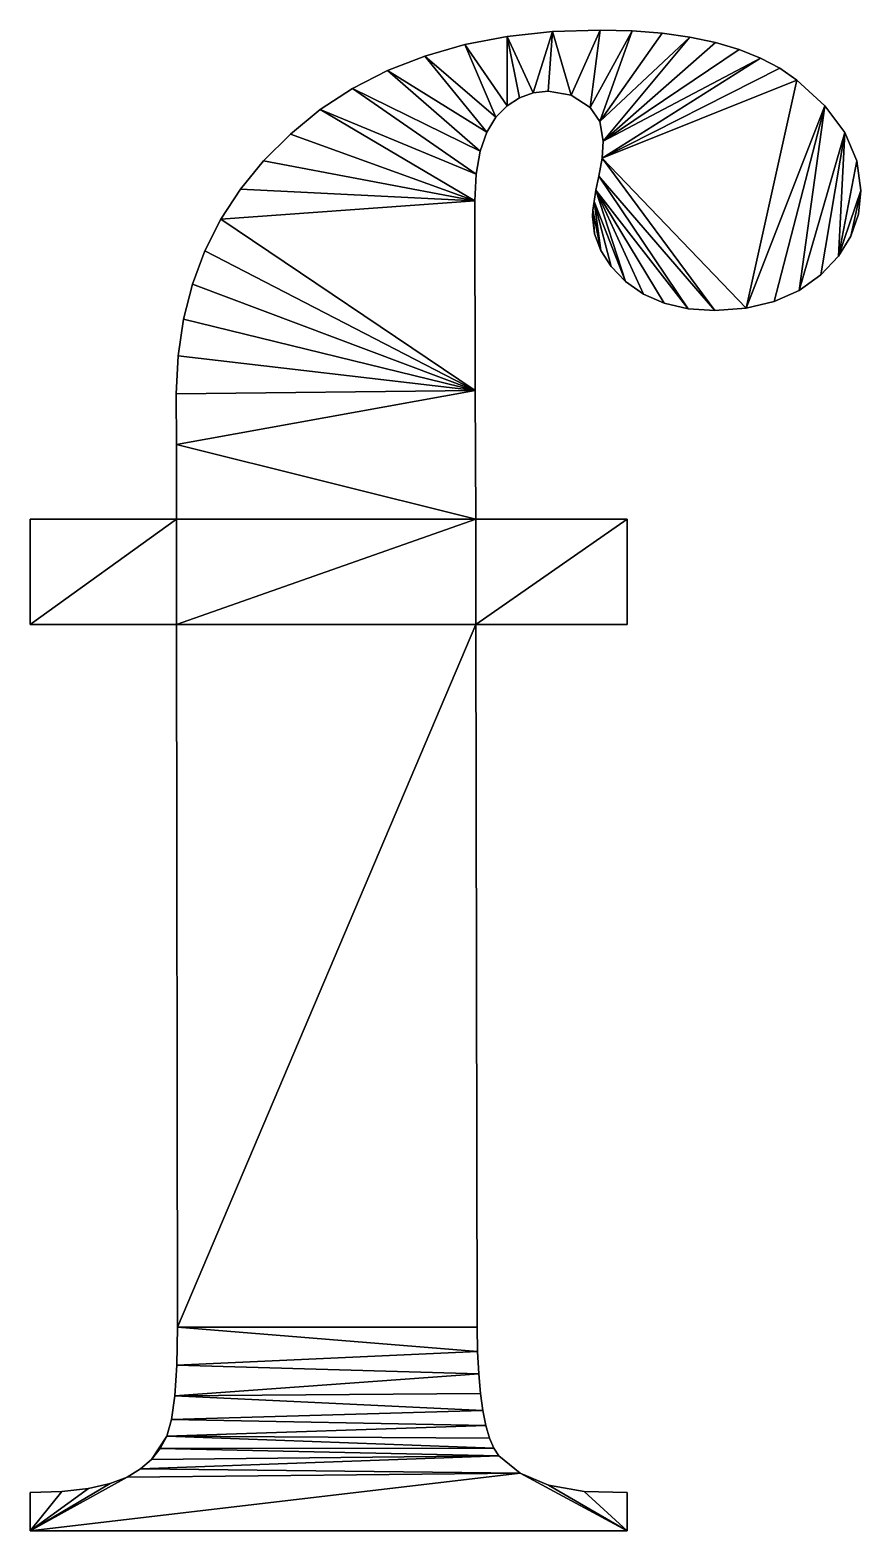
# Model space of a CAD drawing. Header units: metres. Extents: x 0.045 to 0.573, y 0 to 0.954.
import ezdxf

# ---------------------------------------------------------------- set-up
doc = ezdxf.new("R2010")
doc.units = ezdxf.units.M

msp = doc.modelspace()

# ---------------------------------------------------------------- meshes
at = {"layer": 'Armanisoft_0', "linetype": 'CONTINUOUS'}
mesh = msp.add_polyface(dxfattribs=at)
corners = [(0.402916, 0.839693), (0.40791, 0.814033), (0.403977, 0.824634), (0.402665, 0.835772), (0.403669, 0.84528), (0.389136, 0.912779), (0.377208, 0.953235), (0.40748, 0.954268), (0.401242, 0.904929), (0.374534, 0.915396), (0.365013, 0.914358), (0.348555, 0.950136), (0.356304, 0.911243), (0.348408, 0.906052), (0.321523, 0.94497), (0.341324, 0.898784), (0.402916, 0.839693, 0.229421), (0.403977, 0.824634, 0.229421), (0.40791, 0.814033, 0.229421), (0.402665, 0.835772, 0.229421), (0.403669, 0.84528, 0.229421), (0.389136, 0.912779, 0.229421), (0.40748, 0.954268, 0.229421), (0.377208, 0.953235, 0.229421), (0.401242, 0.904929, 0.229421), (0.374534, 0.915396, 0.229421), (0.365013, 0.914358, 0.229421), (0.348555, 0.950136, 0.229421), (0.356304, 0.911243, 0.229421), (0.348408, 0.906052, 0.229421), (0.321523, 0.94497, 0.229421), (0.341324, 0.898784, 0.229421), (0.377208, 0.953235), (0.348555, 0.950136), (0.348555, 0.950136, 0.229421), (0.377208, 0.953235, 0.229421), (0.40748, 0.954268), (0.40748, 0.954268, 0.229421), (0.402665, 0.835772), (0.403977, 0.824634), (0.403977, 0.824634, 0.229421), (0.402665, 0.835772, 0.229421), (0.402916, 0.839693), (0.402916, 0.839693, 0.229421), (0.403669, 0.84528), (0.403669, 0.84528, 0.229421), (0.404923, 0.852533), (0.404923, 0.852533, 0.229421), (0.401242, 0.904929), (0.407454, 0.896138), (0.407454, 0.896138, 0.229421), (0.401242, 0.904929, 0.229421), (0.389136, 0.912779), (0.389136, 0.912779, 0.229421), (0.374534, 0.915396), (0.374534, 0.915396, 0.229421), (0.365013, 0.914358), (0.365013, 0.914358, 0.229421), (0.356304, 0.911243), (0.356304, 0.911243, 0.229421), (0.348408, 0.906052), (0.348408, 0.906052, 0.229421), (0.341324, 0.898784), (0.341324, 0.898784, 0.229421), (0.335482, 0.889233), (0.335482, 0.889233, 0.229421)]
mesh.append_faces([[corners[k] for k in face] for face in [(0, 1, 2), (0, 2, 3), (4, 1, 0), (5, 6, 7), (5, 7, 8), (9, 6, 5), (10, 11, 6), (10, 6, 9), (12, 11, 10), (13, 14, 11), (13, 11, 12), (15, 14, 13), (16, 17, 18), (16, 19, 17), (20, 16, 18), (21, 22, 23), (21, 24, 22), (25, 21, 23), (26, 23, 27), (26, 25, 23), (28, 26, 27), (29, 27, 30), (29, 28, 27), (31, 29, 30), (32, 33, 34, 35), (36, 32, 35, 37), (38, 39, 40, 41), (42, 38, 41, 43), (44, 42, 43, 45), (46, 44, 45, 47), (48, 49, 50, 51), (52, 48, 51, 53), (54, 52, 53, 55), (56, 54, 55, 57), (58, 56, 57, 59), (60, 58, 59, 61), (62, 60, 61, 63), (64, 62, 63, 65)]])
mesh = msp.add_polyface(dxfattribs=at)
corners = [(0.403669, 0.84528), (0.423645, 0.794438), (0.414467, 0.803967), (0.40791, 0.814033), (0.404923, 0.852533), (0.435061, 0.786334), (0.406679, 0.861452), (0.463447, 0.777072), (0.408814, 0.87279), (0.480417, 0.775915), (0.409525, 0.883548), (0.464582, 0.949797), (0.480896, 0.94632), (0.495852, 0.941849), (0.509448, 0.936384), (0.407454, 0.896138), (0.427874, 0.953772), (0.446907, 0.952281), (0.401242, 0.904929), (0.40748, 0.954268), (0.403669, 0.84528, 0.229421), (0.414467, 0.803967, 0.229421), (0.423645, 0.794438, 0.229421), (0.40791, 0.814033, 0.229421), (0.404923, 0.852533, 0.229421), (0.435061, 0.786334, 0.229421), (0.406679, 0.861452, 0.229421), (0.463447, 0.777072, 0.229421), (0.408814, 0.87279, 0.229421), (0.480417, 0.775915, 0.229421), (0.409525, 0.883548, 0.229421), (0.480896, 0.94632, 0.229421), (0.464582, 0.949797, 0.229421), (0.495852, 0.941849, 0.229421), (0.509448, 0.936384, 0.229421), (0.407454, 0.896138, 0.229421), (0.446907, 0.952281, 0.229421), (0.427874, 0.953772, 0.229421), (0.401242, 0.904929, 0.229421), (0.40748, 0.954268, 0.229421), (0.427874, 0.953772), (0.40748, 0.954268), (0.40748, 0.954268, 0.229421), (0.427874, 0.953772, 0.229421), (0.446907, 0.952281), (0.446907, 0.952281, 0.229421), (0.464582, 0.949797), (0.464582, 0.949797, 0.229421), (0.403977, 0.824634), (0.40791, 0.814033), (0.40791, 0.814033, 0.229421), (0.403977, 0.824634, 0.229421), (0.406679, 0.861452), (0.404923, 0.852533), (0.404923, 0.852533, 0.229421), (0.406679, 0.861452, 0.229421), (0.408814, 0.87279), (0.408814, 0.87279, 0.229421), (0.409525, 0.883548), (0.409525, 0.883548, 0.229421), (0.407454, 0.896138), (0.407454, 0.896138, 0.229421)]
mesh.append_faces([[corners[k] for k in face] for face in [(0, 1, 2), (0, 2, 3), (4, 5, 1), (4, 1, 0), (6, 7, 4), (8, 9, 6), (10, 11, 12), (10, 12, 13), (10, 13, 14), (10, 14, 8), (15, 16, 17), (15, 17, 11), (15, 11, 10), (18, 19, 16), (18, 16, 15), (20, 21, 22), (20, 23, 21), (24, 22, 25), (24, 20, 22), (26, 24, 27), (28, 26, 29), (30, 31, 32), (30, 33, 31), (30, 34, 33), (30, 28, 34), (35, 36, 37), (35, 32, 36), (35, 30, 32), (38, 37, 39), (38, 35, 37), (40, 41, 42, 43), (44, 40, 43, 45), (46, 44, 45, 47), (48, 49, 50, 51), (52, 53, 54, 55), (56, 52, 55, 57), (58, 56, 57, 59), (60, 58, 59, 61)]])
mesh = msp.add_polyface(dxfattribs=at)
corners = [(0.341324, 0.898784), (0.296111, 0.937738), (0.321523, 0.94497), (0.335482, 0.889233), (0.27232, 0.92844), (0.331309, 0.87719), (0.250148, 0.917076), (0.328805, 0.862657), (0.229597, 0.903645), (0.32797, 0.845633), (0.166497, 0.833928), (0.178955, 0.853031), (0.193678, 0.871104), (0.210666, 0.888149), (0.341324, 0.898784, 0.229421), (0.321523, 0.94497, 0.229421), (0.296111, 0.937738, 0.229421), (0.335482, 0.889233, 0.229421), (0.27232, 0.92844, 0.229421), (0.331309, 0.87719, 0.229421), (0.250148, 0.917076, 0.229421), (0.328805, 0.862657, 0.229421), (0.229597, 0.903645, 0.229421), (0.32797, 0.845633, 0.229421), (0.178955, 0.853031, 0.229421), (0.166497, 0.833928, 0.229421), (0.193678, 0.871104, 0.229421), (0.210666, 0.888149, 0.229421), (0.166497, 0.833928), (0.156304, 0.813797), (0.156304, 0.813797, 0.229421), (0.166497, 0.833928, 0.229421), (0.178955, 0.853031), (0.178955, 0.853031, 0.229421), (0.193678, 0.871104), (0.193678, 0.871104, 0.229421), (0.210666, 0.888149), (0.210666, 0.888149, 0.229421), (0.229597, 0.903645), (0.229597, 0.903645, 0.229421), (0.250148, 0.917076), (0.250148, 0.917076, 0.229421), (0.27232, 0.92844), (0.27232, 0.92844, 0.229421), (0.296111, 0.937738), (0.296111, 0.937738, 0.229421), (0.321523, 0.94497), (0.321523, 0.94497, 0.229421), (0.348555, 0.950136), (0.348555, 0.950136, 0.229421), (0.331309, 0.87719), (0.335482, 0.889233), (0.335482, 0.889233, 0.229421), (0.331309, 0.87719, 0.229421), (0.328805, 0.862657), (0.328805, 0.862657, 0.229421), (0.32797, 0.845633), (0.32797, 0.845633, 0.229421)]
mesh.append_faces([[corners[k] for k in face] for face in [(0, 1, 2), (3, 4, 1), (3, 1, 0), (5, 6, 4), (5, 4, 3), (7, 8, 6), (7, 6, 5), (9, 10, 11), (9, 11, 12), (9, 12, 13), (9, 13, 8), (9, 8, 7), (14, 15, 16), (17, 16, 18), (17, 14, 16), (19, 18, 20), (19, 17, 18), (21, 20, 22), (21, 19, 20), (23, 24, 25), (23, 26, 24), (23, 27, 26), (23, 22, 27), (23, 21, 22), (28, 29, 30, 31), (32, 28, 31, 33), (34, 32, 33, 35), (36, 34, 35, 37), (38, 36, 37, 39), (40, 38, 39, 41), (42, 40, 41, 43), (44, 42, 43, 45), (46, 44, 45, 47), (48, 46, 47, 49), (50, 51, 52, 53), (54, 50, 53, 55), (56, 54, 55, 57)]])
mesh = msp.add_polyface(dxfattribs=at)
corners = [(0.566979, 0.823306), (0.57335, 0.852275), (0.571757, 0.837263), (0.559014, 0.810403), (0.563153, 0.889028), (0.570801, 0.871065), (0.547864, 0.798555), (0.534091, 0.78865), (0.550406, 0.906165), (0.518259, 0.781575), (0.500367, 0.77733), (0.532561, 0.922475), (0.408814, 0.87279), (0.509448, 0.936384), (0.521684, 0.929926), (0.566979, 0.823306, 0.229421), (0.571757, 0.837263, 0.229421), (0.57335, 0.852275, 0.229421), (0.559014, 0.810403, 0.229421), (0.570801, 0.871065, 0.229421), (0.563153, 0.889028, 0.229421), (0.547864, 0.798555, 0.229421), (0.534091, 0.78865, 0.229421), (0.550406, 0.906165, 0.229421), (0.518259, 0.781575, 0.229421), (0.500367, 0.77733, 0.229421), (0.532561, 0.922475, 0.229421), (0.408814, 0.87279, 0.229421), (0.521684, 0.929926, 0.229421), (0.509448, 0.936384, 0.229421), (0.480896, 0.94632), (0.464582, 0.949797), (0.464582, 0.949797, 0.229421), (0.480896, 0.94632, 0.229421), (0.495852, 0.941849), (0.495852, 0.941849, 0.229421), (0.509448, 0.936384), (0.509448, 0.936384, 0.229421), (0.521684, 0.929926), (0.521684, 0.929926, 0.229421), (0.532561, 0.922475), (0.532561, 0.922475, 0.229421), (0.550406, 0.906165), (0.550406, 0.906165, 0.229421), (0.563153, 0.889028), (0.563153, 0.889028, 0.229421), (0.570801, 0.871065), (0.570801, 0.871065, 0.229421), (0.57335, 0.852275), (0.57335, 0.852275, 0.229421), (0.571757, 0.837263), (0.571757, 0.837263, 0.229421), (0.566979, 0.823306), (0.566979, 0.823306, 0.229421), (0.559014, 0.810403), (0.559014, 0.810403, 0.229421)]
mesh.append_faces([[corners[k] for k in face] for face in [(0, 1, 2), (3, 4, 5), (3, 5, 1), (3, 1, 0), (6, 4, 3), (7, 8, 4), (7, 4, 6), (9, 8, 7), (10, 11, 8), (10, 8, 9), (12, 13, 14), (12, 14, 11), (12, 11, 10), (15, 16, 17), (18, 19, 20), (18, 17, 19), (18, 15, 17), (21, 18, 20), (22, 20, 23), (22, 21, 20), (24, 22, 23), (25, 23, 26), (25, 24, 23), (27, 28, 29), (27, 26, 28), (27, 25, 26), (30, 31, 32, 33), (34, 30, 33, 35), (36, 34, 35, 37), (38, 36, 37, 39), (40, 38, 39, 41), (42, 40, 41, 43), (44, 42, 43, 45), (46, 44, 45, 47), (48, 46, 47, 49), (50, 48, 49, 51), (52, 50, 51, 53), (54, 52, 53, 55)]])
mesh = msp.add_polyface(dxfattribs=at)
corners = [(0.404923, 0.852533), (0.463447, 0.777072), (0.448328, 0.780545), (0.435061, 0.786334), (0.406679, 0.861452), (0.480417, 0.775915), (0.408814, 0.87279), (0.500367, 0.77733), (0.328134, 0.725136), (0.138215, 0.690767), (0.138184, 0.722982), (0.139316, 0.74723), (0.142714, 0.770448), (0.148377, 0.792637), (0.156304, 0.813797), (0.166497, 0.833928), (0.32797, 0.845633), (0.404923, 0.852533, 0.229421), (0.448328, 0.780545, 0.229421), (0.463447, 0.777072, 0.229421), (0.435061, 0.786334, 0.229421), (0.406679, 0.861452, 0.229421), (0.480417, 0.775915, 0.229421), (0.408814, 0.87279, 0.229421), (0.500367, 0.77733, 0.229421), (0.328134, 0.725136, 0.229421), (0.138184, 0.722982, 0.229421), (0.138215, 0.690767, 0.229421), (0.139316, 0.74723, 0.229421), (0.142714, 0.770448, 0.229421), (0.148377, 0.792637, 0.229421), (0.156304, 0.813797, 0.229421), (0.166497, 0.833928, 0.229421), (0.32797, 0.845633, 0.229421), (0.139316, 0.74723), (0.138184, 0.722982), (0.138184, 0.722982, 0.229421), (0.139316, 0.74723, 0.229421), (0.142714, 0.770448), (0.142714, 0.770448, 0.229421), (0.148377, 0.792637), (0.148377, 0.792637, 0.229421), (0.156304, 0.813797), (0.156304, 0.813797, 0.229421), (0.547864, 0.798555), (0.559014, 0.810403), (0.559014, 0.810403, 0.229421), (0.547864, 0.798555, 0.229421), (0.534091, 0.78865), (0.534091, 0.78865, 0.229421), (0.518259, 0.781575), (0.518259, 0.781575, 0.229421), (0.500367, 0.77733), (0.500367, 0.77733, 0.229421), (0.480417, 0.775915), (0.480417, 0.775915, 0.229421), (0.463447, 0.777072), (0.463447, 0.777072, 0.229421), (0.448328, 0.780545), (0.448328, 0.780545, 0.229421), (0.435061, 0.786334), (0.435061, 0.786334, 0.229421), (0.423645, 0.794438), (0.423645, 0.794438, 0.229421), (0.414467, 0.803967), (0.414467, 0.803967, 0.229421), (0.40791, 0.814033), (0.40791, 0.814033, 0.229421), (0.328134, 0.725136), (0.32797, 0.845633), (0.32797, 0.845633, 0.229421), (0.328134, 0.725136, 0.229421)]
mesh.append_faces([[corners[k] for k in face] for face in [(0, 1, 2), (0, 2, 3), (4, 5, 1), (6, 7, 5), (8, 9, 10), (8, 10, 11), (8, 11, 12), (8, 12, 13), (8, 13, 14), (8, 14, 15), (8, 15, 16), (17, 18, 19), (17, 20, 18), (21, 19, 22), (23, 22, 24), (25, 26, 27), (25, 28, 26), (25, 29, 28), (25, 30, 29), (25, 31, 30), (25, 32, 31), (25, 33, 32), (34, 35, 36, 37), (38, 34, 37, 39), (40, 38, 39, 41), (42, 40, 41, 43), (44, 45, 46, 47), (48, 44, 47, 49), (50, 48, 49, 51), (52, 50, 51, 53), (54, 52, 53, 55), (56, 54, 55, 57), (58, 56, 57, 59), (60, 58, 59, 61), (62, 60, 61, 63), (64, 62, 63, 65), (66, 64, 65, 67), (68, 69, 70, 71)]])
mesh = msp.add_polyface(dxfattribs=at)
corners = [(0.138946, 0.129573), (0.328608, 0.57622), (0.329495, 0.129573), (0.32971, 0.114027), (0.138516, 0.105523), (0.138309, 0.57622), (0.138254, 0.643293), (0.045196, 0.57622), (0.045196, 0.643293), (0.328584, 0.643293), (0.138215, 0.690767), (0.328134, 0.725136), (0.424769, 0.643293), (0.424769, 0.57622), (0.138946, 0.129573, 0.229421), (0.329495, 0.129573, 0.229421), (0.328608, 0.57622, 0.229421), (0.32971, 0.114027, 0.229421), (0.138516, 0.105523, 0.229421), (0.138309, 0.57622, 0.229421), (0.138254, 0.643293, 0.229421), (0.045196, 0.57622, 0.229421), (0.045196, 0.643293, 0.229421), (0.328584, 0.643293, 0.229421), (0.138215, 0.690767, 0.229421), (0.328134, 0.725136, 0.229421), (0.424769, 0.643293, 0.229421), (0.424769, 0.57622, 0.229421), (0.329495, 0.129573), (0.328608, 0.57622), (0.328608, 0.57622, 0.229421), (0.329495, 0.129573, 0.229421), (0.32971, 0.114027), (0.32971, 0.114027, 0.229421), (0.138946, 0.129573), (0.138516, 0.105523), (0.138516, 0.105523, 0.229421), (0.138946, 0.129573, 0.229421), (0.138309, 0.57622), (0.138309, 0.57622, 0.229421), (0.045196, 0.57622), (0.045196, 0.57622, 0.229421), (0.045196, 0.643293), (0.045196, 0.643293, 0.229421), (0.138254, 0.643293), (0.138254, 0.643293, 0.229421), (0.138215, 0.690767), (0.138215, 0.690767, 0.229421), (0.138184, 0.722982), (0.138184, 0.722982, 0.229421), (0.328584, 0.643293), (0.328134, 0.725136), (0.328134, 0.725136, 0.229421), (0.328584, 0.643293, 0.229421), (0.424769, 0.643293), (0.424769, 0.643293, 0.229421), (0.424769, 0.57622), (0.424769, 0.57622, 0.229421)]
mesh.append_faces([[corners[k] for k in face] for face in [(0, 1, 2), (0, 2, 3), (0, 3, 4), (5, 1, 0), (6, 5, 7), (6, 7, 8), (9, 1, 5), (9, 5, 6), (9, 6, 10), (9, 10, 11), (12, 1, 9), (13, 1, 12), (14, 15, 16), (14, 17, 15), (14, 18, 17), (19, 14, 16), (20, 21, 19), (20, 22, 21), (23, 19, 16), (23, 20, 19), (23, 24, 20), (23, 25, 24), (26, 23, 16), (27, 26, 16), (28, 29, 30, 31), (32, 28, 31, 33), (34, 35, 36, 37), (38, 34, 37, 39), (40, 38, 39, 41), (42, 40, 41, 43), (44, 42, 43, 45), (46, 44, 45, 47), (48, 46, 47, 49), (50, 51, 52, 53), (54, 50, 53, 55), (56, 54, 55, 57), (29, 56, 57, 30)]])
mesh = msp.add_polyface(dxfattribs=at)
corners = [(0.424769, 0), (0.356648, 0.036696), (0.374692, 0.029147), (0.397399, 0.025045), (0.424769, 0.02439), (0.045196, 0), (0.115331, 0.039406), (0.343269, 0.047693), (0.127909, 0.052441), (0.34004, 0.052617), (0.132063, 0.060319), (0.334875, 0.067016), (0.337243, 0.059058), (0.135074, 0.070896), (0.332938, 0.076493), (0.137225, 0.085964), (0.330356, 0.099998), (0.331432, 0.087486), (0.138516, 0.105523), (0.32971, 0.114027), (0.424769, 0, 0.229421), (0.374692, 0.029147, 0.229421), (0.356648, 0.036696, 0.229421), (0.397399, 0.025045, 0.229421), (0.424769, 0.02439, 0.229421), (0.045196, 0, 0.229421), (0.115331, 0.039406, 0.229421), (0.343269, 0.047693, 0.229421), (0.127909, 0.052441, 0.229421), (0.34004, 0.052617, 0.229421), (0.132063, 0.060319, 0.229421), (0.337243, 0.059058, 0.229421), (0.334875, 0.067016, 0.229421), (0.135074, 0.070896, 0.229421), (0.332938, 0.076493, 0.229421), (0.137225, 0.085964, 0.229421), (0.331432, 0.087486, 0.229421), (0.330356, 0.099998, 0.229421), (0.138516, 0.105523, 0.229421), (0.32971, 0.114027, 0.229421), (0.330356, 0.099998), (0.32971, 0.114027), (0.32971, 0.114027, 0.229421), (0.330356, 0.099998, 0.229421), (0.331432, 0.087486), (0.331432, 0.087486, 0.229421), (0.332938, 0.076493), (0.332938, 0.076493, 0.229421), (0.334875, 0.067016), (0.334875, 0.067016, 0.229421), (0.337243, 0.059058), (0.337243, 0.059058, 0.229421), (0.34004, 0.052617), (0.34004, 0.052617, 0.229421), (0.343269, 0.047693), (0.343269, 0.047693, 0.229421), (0.356648, 0.036696), (0.356648, 0.036696, 0.229421), (0.374692, 0.029147), (0.374692, 0.029147, 0.229421), (0.397399, 0.025045), (0.397399, 0.025045, 0.229421), (0.424769, 0.02439), (0.424769, 0.02439, 0.229421), (0.424769, 0), (0.424769, 0, 0.229421), (0.045196, 0), (0.045196, 0, 0.229421)]
mesh.append_faces([[corners[k] for k in face] for face in [(0, 1, 2), (0, 2, 3), (0, 3, 4), (5, 1, 0), (6, 7, 1), (8, 9, 7), (10, 11, 12), (10, 12, 9), (13, 14, 11), (15, 16, 17), (15, 17, 14), (18, 19, 16), (20, 21, 22), (20, 23, 21), (20, 24, 23), (25, 20, 22), (26, 22, 27), (28, 27, 29), (30, 31, 32), (30, 29, 31), (33, 32, 34), (35, 36, 37), (35, 34, 36), (38, 37, 39), (38, 35, 37), (40, 41, 42, 43), (44, 40, 43, 45), (46, 44, 45, 47), (48, 46, 47, 49), (50, 48, 49, 51), (52, 50, 51, 53), (54, 52, 53, 55), (56, 54, 55, 57), (58, 56, 57, 59), (60, 58, 59, 61), (62, 60, 61, 63), (64, 62, 63, 65), (66, 64, 65, 67)]])
mesh = msp.add_polyface(dxfattribs=at)
corners = [(0.065342, 0.025176), (0.045196, 0), (0.045196, 0.02439), (0.082342, 0.027081), (0.096197, 0.030106), (0.106906, 0.034249), (0.356648, 0.036696), (0.115331, 0.039406), (0.122332, 0.04547), (0.343269, 0.047693), (0.127909, 0.052441), (0.132063, 0.060319), (0.34004, 0.052617), (0.135074, 0.070896), (0.334875, 0.067016), (0.137225, 0.085964), (0.332938, 0.076493), (0.138516, 0.105523), (0.330356, 0.099998), (0.065342, 0.025176, 0.229421), (0.045196, 0.02439, 0.229421), (0.045196, 0, 0.229421), (0.082342, 0.027081, 0.229421), (0.096197, 0.030106, 0.229421), (0.106906, 0.034249, 0.229421), (0.356648, 0.036696, 0.229421), (0.115331, 0.039406, 0.229421), (0.122332, 0.04547, 0.229421), (0.343269, 0.047693, 0.229421), (0.127909, 0.052441, 0.229421), (0.132063, 0.060319, 0.229421), (0.34004, 0.052617, 0.229421), (0.135074, 0.070896, 0.229421), (0.334875, 0.067016, 0.229421), (0.137225, 0.085964, 0.229421), (0.332938, 0.076493, 0.229421), (0.045196, 0.02439), (0.045196, 0), (0.045196, 0, 0.229421), (0.045196, 0.02439, 0.229421), (0.065342, 0.025176), (0.065342, 0.025176, 0.229421), (0.082342, 0.027081), (0.082342, 0.027081, 0.229421), (0.096197, 0.030106), (0.096197, 0.030106, 0.229421), (0.106906, 0.034249), (0.106906, 0.034249, 0.229421), (0.115331, 0.039406), (0.115331, 0.039406, 0.229421), (0.122332, 0.04547), (0.122332, 0.04547, 0.229421), (0.127909, 0.052441), (0.127909, 0.052441, 0.229421), (0.132063, 0.060319), (0.132063, 0.060319, 0.229421), (0.135074, 0.070896), (0.135074, 0.070896, 0.229421), (0.137225, 0.085964), (0.137225, 0.085964, 0.229421), (0.138516, 0.105523), (0.138516, 0.105523, 0.229421)]
mesh.append_faces([[corners[k] for k in face] for face in [(0, 1, 2), (3, 1, 0), (4, 1, 3), (5, 6, 1), (5, 1, 4), (7, 6, 5), (8, 9, 7), (10, 9, 8), (11, 12, 10), (11, 10, 8), (13, 14, 11), (15, 16, 13), (17, 18, 15), (19, 20, 21), (22, 19, 21), (23, 22, 21), (24, 21, 25), (24, 23, 21), (26, 24, 25), (27, 26, 28), (29, 27, 28), (30, 29, 31), (30, 27, 29), (32, 30, 33), (34, 32, 35), (36, 37, 38, 39), (40, 36, 39, 41), (42, 40, 41, 43), (44, 42, 43, 45), (46, 44, 45, 47), (48, 46, 47, 49), (50, 48, 49, 51), (52, 50, 51, 53), (54, 52, 53, 55), (56, 54, 55, 57), (58, 56, 57, 59), (60, 58, 59, 61)]])

doc.saveas('drawing.dxf')
